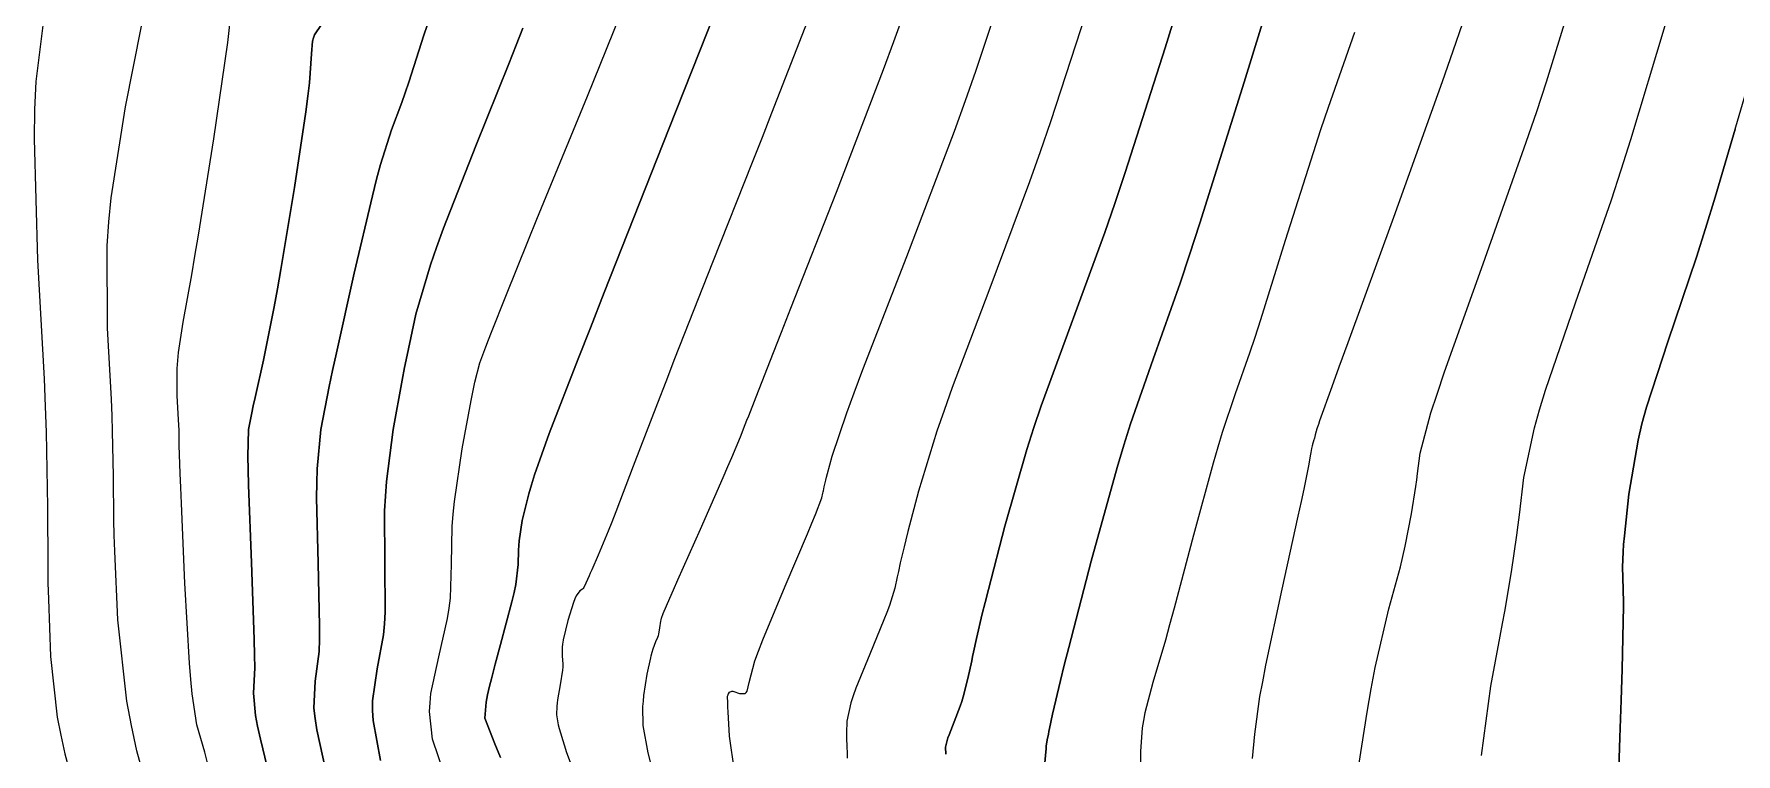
# Model space of a CAD drawing. Header units: metres. Extents: x 837117 to 838477, y 1189012 to 1191015.
# Drawn here: x 837813.6 to 837875, y 1189508.3 to 1189534.3 of the extents above; entities that cross this region are included whole.
import ezdxf

# ---------------------------------------------------------------- set-up
doc = ezdxf.new("R2010")
doc.units = ezdxf.units.M
doc.header["$LTSCALE"] = 0.3
doc.layers.add('COTAS 10', color=1, linetype='Continuous')
doc.layers.add('COTAS INT', color=252, linetype='Continuous')

msp = doc.modelspace()

# ---------------------------------------------------------------- linework, layer by layer
at = {"layer": 'COTAS 10'}
for points, elevation in [([(837850.012, 1189507.848), (837850.058, 1189508.38), (837850.069, 1189508.492), (837850.08, 1189508.588), (837850.111, 1189508.808), (837850.156, 1189509.023), (837850.175, 1189509.117), (837850.197, 1189509.224), (837850.301, 1189509.736), (837850.59, 1189510.951), (837850.729, 1189511.503), (837850.893, 1189512.148), (837851.698, 1189515.255), (837852.631, 1189518.633), (837852.875, 1189519.448), (837853.115, 1189520.212), (837853.93, 1189522.539), (837854.907, 1189525.282), (837855.248, 1189526.308), (837855.62, 1189527.45), (837857.218, 1189532.539), (837858.675, 1189537.265)], 1790), ([(837858.675, 1189537.265), (837857.218, 1189532.539), (837855.62, 1189527.45), (837855.248, 1189526.308), (837854.907, 1189525.282), (837853.93, 1189522.539), (837853.115, 1189520.212), (837852.875, 1189519.448), (837852.631, 1189518.633), (837851.698, 1189515.255), (837850.893, 1189512.148), (837850.729, 1189511.503), (837850.59, 1189510.951), (837850.301, 1189509.736), (837850.197, 1189509.224), (837850.175, 1189509.117), (837850.156, 1189509.023), (837850.111, 1189508.808), (837850.08, 1189508.588), (837850.069, 1189508.492), (837850.058, 1189508.38), (837850.012, 1189507.848)], 1790), ([(837842.129, 1189536.454), (837841.269, 1189534.215), (837840.17, 1189531.414), (837839.829, 1189530.547), (837839.472, 1189529.64), (837838.047, 1189526.034), (837836.676, 1189522.554), (837836.354, 1189521.727), (837836.055, 1189520.96), (837835.181, 1189518.68), (837834.553, 1189517.036), (837834.41, 1189516.669), (837834.28, 1189516.341), (837833.92, 1189515.475), (837833.686, 1189514.945), (837833.635, 1189514.829), (837833.59, 1189514.725), (837833.479, 1189514.46), (837833.401, 1189514.31), (837833.377, 1189514.278), (837833.352, 1189514.251), (837833.253, 1189514.19), (837833.124, 1189514.006), (837833.08, 1189513.901), (837833.032, 1189513.773), (837832.83, 1189513.116), (837832.661, 1189512.426), (837832.642, 1189512.321), (837832.634, 1189512.277), (837832.616, 1189512.147), (837832.623, 1189511.83), (837832.65, 1189511.551), (837832.645, 1189511.445), (837832.634, 1189511.327), (837832.55, 1189510.797), (837832.455, 1189510.258), (837832.439, 1189510.135), (837832.426, 1189510.023), (837832.414, 1189509.712), (837832.479, 1189509.359), (837832.514, 1189509.221), (837832.557, 1189509.066), (837832.776, 1189508.358), (837833.235, 1189507.137)], 1780), ([(837842.129, 1189536.454), (837841.269, 1189534.215), (837840.17, 1189531.414), (837839.829, 1189530.547), (837839.472, 1189529.64), (837838.047, 1189526.034), (837836.676, 1189522.554), (837836.354, 1189521.727), (837836.055, 1189520.96), (837835.181, 1189518.68), (837834.553, 1189517.036), (837834.41, 1189516.669), (837834.28, 1189516.341), (837833.92, 1189515.475), (837833.686, 1189514.945), (837833.635, 1189514.829), (837833.59, 1189514.725), (837833.479, 1189514.46), (837833.401, 1189514.31), (837833.377, 1189514.278), (837833.352, 1189514.251), (837833.253, 1189514.19), (837833.124, 1189514.006), (837833.08, 1189513.901), (837833.032, 1189513.773), (837832.83, 1189513.116), (837832.661, 1189512.426), (837832.642, 1189512.321), (837832.634, 1189512.277), (837832.616, 1189512.147), (837832.623, 1189511.83), (837832.65, 1189511.551), (837832.645, 1189511.445), (837832.634, 1189511.327), (837832.55, 1189510.797), (837832.455, 1189510.258), (837832.439, 1189510.135), (837832.426, 1189510.023), (837832.414, 1189509.712), (837832.479, 1189509.359), (837832.514, 1189509.221), (837832.557, 1189509.066), (837832.776, 1189508.358), (837833.235, 1189507.137)], 1780), ([(837823.942, 1189534.614), (837823.692, 1189534.248), (837823.648, 1189534.136), (837823.614, 1189534.019), (837823.58, 1189533.557), (837823.508, 1189532.517), (837823.45, 1189532.035), (837823.375, 1189531.47), (837822.966, 1189528.732), (837822.48, 1189525.779), (837822.356, 1189525.079), (837822.237, 1189524.429), (837821.847, 1189522.509), (837821.546, 1189521.158), (837821.482, 1189520.867), (837821.428, 1189520.614), (837821.306, 1189520.002), (837821.283, 1189519.039), (837821.291, 1189518.564), (837821.306, 1189517.999), (837821.414, 1189515.208), (837821.518, 1189512.429), (837821.53, 1189511.871), (837821.534, 1189511.406), (837821.491, 1189510.491), (837821.56, 1189509.695), (837821.636, 1189509.304), (837821.735, 1189508.839), (837822.297, 1189506.545)], 1770), ([(837822.297, 1189506.545), (837821.735, 1189508.839), (837821.636, 1189509.304), (837821.56, 1189509.695), (837821.491, 1189510.491), (837821.534, 1189511.406), (837821.53, 1189511.871), (837821.518, 1189512.429), (837821.414, 1189515.208), (837821.306, 1189517.999), (837821.291, 1189518.564), (837821.283, 1189519.039), (837821.306, 1189520.002), (837821.428, 1189520.614), (837821.482, 1189520.867), (837821.546, 1189521.158), (837821.847, 1189522.509), (837822.237, 1189524.429), (837822.356, 1189525.079), (837822.48, 1189525.779), (837822.966, 1189528.732), (837823.375, 1189531.47), (837823.45, 1189532.035), (837823.508, 1189532.517), (837823.58, 1189533.557), (837823.614, 1189534.019), (837823.648, 1189534.136), (837823.692, 1189534.248), (837823.942, 1189534.614)], 1770), ([(837870.542, 1189502.234), (837870.766, 1189508.896), (837870.808, 1189510.24), (837870.842, 1189511.367), (837870.891, 1189513.632), (837870.881, 1189514.364), (837870.877, 1189514.525), (837870.873, 1189514.669), (837870.856, 1189515.037), (837870.878, 1189515.596), (837870.9, 1189515.859), (837870.927, 1189516.168), (837871.083, 1189517.679), (837871.419, 1189519.628), (837871.562, 1189520.213), (837871.725, 1189520.819), (837872.494, 1189523.174), (837873.524, 1189526.219), (837873.853, 1189527.261), (837874.2, 1189528.388), (837875.612, 1189533.174)], 1800), ([(837874.923, 1189530.84), (837874.2, 1189528.388), (837873.853, 1189527.261), (837873.524, 1189526.219), (837872.494, 1189523.174), (837871.725, 1189520.819), (837871.562, 1189520.213), (837871.419, 1189519.628), (837871.083, 1189517.679), (837870.927, 1189516.168), (837870.9, 1189515.859), (837870.878, 1189515.596), (837870.856, 1189515.037), (837870.873, 1189514.669), (837870.877, 1189514.525), (837870.881, 1189514.364), (837870.891, 1189513.632), (837870.842, 1189511.367), (837870.808, 1189510.24), (837870.766, 1189508.896), (837870.542, 1189502.234)], 1800)]:
    msp.add_lwpolyline(points, dxfattribs=dict(at, elevation=elevation))
at = {"layer": 'COTAS INT'}
for points, elevation in [([(837839.471, 1189538.444), (837836.478, 1189530.88), (837834.136, 1189524.949), (837833.636, 1189523.675), (837833.199, 1189522.559), (837832.155, 1189519.859), (837831.625, 1189518.368), (837831.511, 1189518.015), (837831.413, 1189517.688), (837831.18, 1189516.724), (837831.073, 1189515.997), (837831.054, 1189515.82), (837831.04, 1189515.652), (837831.03, 1189515.132), (837830.945, 1189514.414), (837830.885, 1189514.122), (837830.808, 1189513.789), (837830.398, 1189512.249), (837830.209, 1189511.538), (837830.398, 1189512.249), (837830.808, 1189513.789), (837830.885, 1189514.122), (837830.945, 1189514.414), (837831.03, 1189515.132), (837831.04, 1189515.652), (837831.054, 1189515.82), (837831.073, 1189515.997), (837831.18, 1189516.724), (837831.413, 1189517.688), (837831.511, 1189518.015), (837831.625, 1189518.368), (837832.155, 1189519.859), (837833.199, 1189522.559), (837833.636, 1189523.675), (837834.136, 1189524.949), (837836.478, 1189530.88), (837839.471, 1189538.444)], 1778), ([(837846.451, 1189508.298), (837846.449, 1189508.544), (837846.503, 1189508.795), (837846.534, 1189508.889), (837846.571, 1189508.994), (837846.76, 1189509.462), (837846.977, 1189510.03), (837847.031, 1189510.197), (837847.083, 1189510.369), (837847.25, 1189511.026), (837847.389, 1189511.664), (837847.423, 1189511.824), (837847.456, 1189511.977), (837847.558, 1189512.469), (837847.77, 1189513.361), (837847.872, 1189513.766), (837847.992, 1189514.239), (837848.582, 1189516.519), (837849.382, 1189519.29), (837849.634, 1189520.074), (837849.899, 1189520.864), (837852.193, 1189527.11), (837852.555, 1189528.166), (837852.928, 1189529.279), (837854.361, 1189533.777), (837855.645, 1189537.904)], 1788), ([(837855.645, 1189537.904), (837854.361, 1189533.777), (837852.928, 1189529.279), (837852.555, 1189528.166), (837852.193, 1189527.11), (837849.899, 1189520.864), (837849.634, 1189520.074), (837849.382, 1189519.29), (837848.582, 1189516.519), (837847.992, 1189514.239), (837847.872, 1189513.766), (837847.77, 1189513.361), (837847.558, 1189512.469), (837847.456, 1189511.977), (837847.423, 1189511.824), (837847.389, 1189511.664), (837847.25, 1189511.026), (837847.083, 1189510.369), (837847.031, 1189510.197), (837846.977, 1189510.03), (837846.76, 1189509.462), (837846.571, 1189508.994), (837846.534, 1189508.889), (837846.503, 1189508.795), (837846.449, 1189508.544), (837846.451, 1189508.298)], 1788), ([(837838.836, 1189507.7), (837838.66, 1189508.94), (837838.608, 1189509.819), (837838.599, 1189509.991), (837838.592, 1189510.132), (837838.587, 1189510.386), (837838.604, 1189510.44), (837838.611, 1189510.456), (837838.619, 1189510.473), (837838.656, 1189510.536), (837838.738, 1189510.568), (837838.775, 1189510.565), (837838.817, 1189510.557), (837839.02, 1189510.485), (837839.218, 1189510.482), (837839.258, 1189510.517), (837839.292, 1189510.568), (837839.359, 1189510.881), (837839.574, 1189511.666), (837839.7, 1189512.015), (837839.856, 1189512.42), (837840.662, 1189514.356), (837841.471, 1189516.247), (837841.629, 1189516.625), (837841.759, 1189516.938), (837841.987, 1189517.541), (837842.025, 1189517.716), (837842.034, 1189517.759), (837842.043, 1189517.801), (837842.071, 1189517.936), (837842.129, 1189518.181), (837842.157, 1189518.291), (837842.19, 1189518.421), (837842.352, 1189519.046), (837842.884, 1189520.606), (837843.15, 1189521.325), (837843.468, 1189522.169), (837845.047, 1189526.254), (837846.764, 1189530.767), (837847.169, 1189531.881), (837847.544, 1189532.936), (837848.645, 1189536.254)], 1784), ([(837838.836, 1189507.7), (837838.66, 1189508.94), (837838.608, 1189509.819), (837838.599, 1189509.991), (837838.592, 1189510.132), (837838.587, 1189510.386), (837838.604, 1189510.44), (837838.611, 1189510.456), (837838.619, 1189510.473), (837838.656, 1189510.536), (837838.738, 1189510.568), (837838.775, 1189510.565), (837838.817, 1189510.557), (837839.02, 1189510.485), (837839.218, 1189510.482), (837839.258, 1189510.517), (837839.292, 1189510.568), (837839.359, 1189510.881), (837839.574, 1189511.666), (837839.7, 1189512.015), (837839.856, 1189512.42), (837840.662, 1189514.356), (837841.471, 1189516.247), (837841.629, 1189516.625), (837841.759, 1189516.938), (837841.987, 1189517.541), (837842.025, 1189517.716), (837842.034, 1189517.759), (837842.043, 1189517.801), (837842.071, 1189517.936), (837842.129, 1189518.181), (837842.157, 1189518.291), (837842.19, 1189518.421), (837842.352, 1189519.046), (837842.884, 1189520.606), (837843.15, 1189521.325), (837843.468, 1189522.169), (837845.047, 1189526.254), (837846.764, 1189530.767), (837847.169, 1189531.881), (837847.544, 1189532.936), (837848.645, 1189536.254)], 1784), ([(837814.02, 1189535.652), (837813.642, 1189532.557), (837813.596, 1189531.554), (837813.574, 1189530.488), (837813.704, 1189526.113), (837813.937, 1189521.836), (837813.981, 1189520.832), (837814.015, 1189519.906), (837814.06, 1189517.215), (837814.067, 1189515.061), (837814.077, 1189514.473), (837814.09, 1189513.89), (837814.165, 1189511.818), (837814.413, 1189509.634), (837814.535, 1189508.98), (837814.68, 1189508.304), (837815.397, 1189505.687)], 1764), ([(837828.245, 1189536.022), (837827.635, 1189534.227), (837827.086, 1189532.538), (837826.955, 1189532.151), (837826.832, 1189531.798), (837826.464, 1189530.815), (837826.068, 1189529.562), (837825.928, 1189529.039), (837825.776, 1189528.44), (837825.116, 1189525.644), (837824.479, 1189522.776), (837824.341, 1189522.132), (837824.219, 1189521.553), (837823.917, 1189520.005), (837823.783, 1189518.583), (837823.768, 1189518.084), (837823.762, 1189517.539), (837823.818, 1189515.189), (837823.874, 1189512.925), (837823.868, 1189512.434), (837823.853, 1189512.002), (837823.718, 1189510.931), (837823.67, 1189509.957), (837823.709, 1189509.587), (837823.77, 1189509.172), (837824.181, 1189507.308)], 1772), ([(837824.181, 1189507.308), (837823.77, 1189509.172), (837823.709, 1189509.587), (837823.67, 1189509.957), (837823.718, 1189510.931), (837823.853, 1189512.002), (837823.868, 1189512.434), (837823.874, 1189512.925), (837823.818, 1189515.189), (837823.762, 1189517.539), (837823.768, 1189518.084), (837823.783, 1189518.583), (837823.917, 1189520.005), (837824.219, 1189521.553), (837824.341, 1189522.132), (837824.479, 1189522.776), (837825.116, 1189525.644), (837825.776, 1189528.44), (837825.928, 1189529.039), (837826.068, 1189529.562), (837826.464, 1189530.815), (837826.832, 1189531.798), (837826.955, 1189532.151), (837827.086, 1189532.538), (837827.635, 1189534.227), (837828.245, 1189536.022)], 1772), ([(837861.079, 1189506.13), (837861.647, 1189509.815), (837861.796, 1189510.658), (837861.941, 1189511.423), (837862.437, 1189513.544), (837862.849, 1189515.053), (837862.943, 1189515.432), (837863.027, 1189515.795), (837863.254, 1189516.965), (837863.402, 1189517.948), (837863.437, 1189518.192), (837863.469, 1189518.424), (837863.559, 1189519.16), (837863.952, 1189520.607), (837864.174, 1189521.287), (837864.446, 1189522.088), (837865.836, 1189525.989), (837867.39, 1189530.376), (837867.764, 1189531.483), (837868.114, 1189532.544), (837869.174, 1189535.989)], 1796), ([(837861.079, 1189506.13), (837861.647, 1189509.815), (837861.796, 1189510.658), (837861.941, 1189511.423), (837862.437, 1189513.544), (837862.849, 1189515.053), (837862.943, 1189515.432), (837863.027, 1189515.795), (837863.254, 1189516.965), (837863.402, 1189517.948), (837863.437, 1189518.192), (837863.469, 1189518.424), (837863.559, 1189519.16), (837863.952, 1189520.607), (837864.174, 1189521.287), (837864.446, 1189522.088), (837865.836, 1189525.989), (837867.39, 1189530.376), (837867.764, 1189531.483), (837868.114, 1189532.544), (837869.174, 1189535.989)], 1796), ([(837828.391, 1189507.523), (837827.947, 1189508.835), (837827.84, 1189509.837), (837827.854, 1189510.152), (837827.888, 1189510.482), (837828.171, 1189511.81), (837828.49, 1189513.193), (837828.546, 1189513.559), (837828.588, 1189513.918), (837828.626, 1189515.151), (837828.654, 1189516.51), (837828.69, 1189516.948), (837828.739, 1189517.412), (837829.018, 1189519.312), (837829.333, 1189521.049), (837829.405, 1189521.411), (837829.47, 1189521.721), (837829.647, 1189522.411), (837829.873, 1189522.994), (837829.968, 1189523.237), (837830.077, 1189523.515), (837830.59, 1189524.813), (837831.408, 1189526.851), (837831.71, 1189527.595), (837832.045, 1189528.417), (837833.528, 1189532.036), (837834.931, 1189535.478)], 1776), ([(837828.391, 1189507.523), (837827.947, 1189508.835), (837827.84, 1189509.837), (837827.854, 1189510.152), (837827.888, 1189510.482), (837828.171, 1189511.81), (837828.49, 1189513.193), (837828.546, 1189513.559), (837828.588, 1189513.918), (837828.626, 1189515.151), (837828.654, 1189516.51), (837828.69, 1189516.948), (837828.739, 1189517.412), (837829.018, 1189519.312), (837829.333, 1189521.049), (837829.405, 1189521.411), (837829.47, 1189521.721), (837829.647, 1189522.411), (837829.873, 1189522.994), (837829.968, 1189523.237), (837830.077, 1189523.515), (837830.59, 1189524.813), (837831.408, 1189526.851), (837831.71, 1189527.595), (837832.045, 1189528.417), (837833.528, 1189532.036), (837834.931, 1189535.478)], 1776), ([(837835.814, 1189507.967), (837835.716, 1189508.35), (837835.537, 1189509.326), (837835.535, 1189510.011), (837835.548, 1189510.21), (837835.567, 1189510.413), (837835.684, 1189511.179), (837835.813, 1189511.773), (837835.828, 1189511.842), (837835.863, 1189511.98), (837835.896, 1189512.098), (837835.998, 1189512.361), (837836.076, 1189512.519), (837836.093, 1189512.571), (837836.108, 1189512.626), (837836.148, 1189512.856), (837836.182, 1189513.089), (837836.193, 1189513.146), (837836.206, 1189513.2), (837836.259, 1189513.368), (837836.501, 1189513.924), (837836.632, 1189514.222), (837836.792, 1189514.584), (837837.603, 1189516.41), (837838.43, 1189518.281), (837838.6, 1189518.67), (837838.744, 1189519.003), (837839.052, 1189519.74), (837839.224, 1189520.189), (837839.282, 1189520.34), (837839.346, 1189520.503), (837839.616, 1189521.187), (837840.242, 1189522.782), (837840.531, 1189523.519), (837840.869, 1189524.384), (837842.508, 1189528.572), (837844.205, 1189532.995), (837844.581, 1189534.008), (837844.917, 1189534.93)], 1782), ([(837835.814, 1189507.967), (837835.716, 1189508.35), (837835.537, 1189509.326), (837835.535, 1189510.011), (837835.548, 1189510.21), (837835.567, 1189510.413), (837835.684, 1189511.179), (837835.813, 1189511.773), (837835.828, 1189511.842), (837835.863, 1189511.98), (837835.896, 1189512.098), (837835.998, 1189512.361), (837836.076, 1189512.519), (837836.093, 1189512.571), (837836.108, 1189512.626), (837836.148, 1189512.856), (837836.182, 1189513.089), (837836.193, 1189513.146), (837836.206, 1189513.2), (837836.259, 1189513.368), (837836.501, 1189513.924), (837836.632, 1189514.222), (837836.792, 1189514.584), (837837.603, 1189516.41), (837838.43, 1189518.281), (837838.6, 1189518.67), (837838.744, 1189519.003), (837839.052, 1189519.74), (837839.224, 1189520.189), (837839.282, 1189520.34), (837839.346, 1189520.503), (837839.616, 1189521.187), (837840.242, 1189522.782), (837840.531, 1189523.519), (837840.869, 1189524.384), (837842.508, 1189528.572), (837844.205, 1189532.995), (837844.581, 1189534.008), (837844.917, 1189534.93)], 1782), ([(837851.503, 1189535.015), (837850.236, 1189531.107), (837849.862, 1189530.023), (837849.478, 1189528.939), (837848.008, 1189525.015), (837846.684, 1189521.517), (837846.392, 1189520.699), (837846.133, 1189519.948), (837845.467, 1189517.782), (837845.091, 1189516.33), (837845.014, 1189516.029), (837844.95, 1189515.771), (837844.815, 1189515.203), (837844.75, 1189514.889), (837844.729, 1189514.792), (837844.707, 1189514.69), (837844.618, 1189514.283), (837844.421, 1189513.654), (837844.33, 1189513.411), (837844.224, 1189513.139), (837843.711, 1189511.909), (837843.211, 1189510.672), (837843.114, 1189510.395), (837843.034, 1189510.146), (837842.891, 1189509.486), (837842.873, 1189509.058), (837842.871, 1189508.957), (837842.872, 1189508.863), (837842.886, 1189508.584), (837842.9, 1189508.322), (837842.9, 1189508.149)], 1786), ([(837851.503, 1189535.015), (837850.236, 1189531.107), (837849.862, 1189530.023), (837849.478, 1189528.939), (837848.008, 1189525.015), (837846.684, 1189521.517), (837846.392, 1189520.699), (837846.133, 1189519.948), (837845.467, 1189517.782), (837845.091, 1189516.33), (837845.014, 1189516.029), (837844.95, 1189515.771), (837844.815, 1189515.203), (837844.75, 1189514.889), (837844.729, 1189514.792), (837844.707, 1189514.69), (837844.618, 1189514.283), (837844.421, 1189513.654), (837844.33, 1189513.411), (837844.224, 1189513.139), (837843.711, 1189511.909), (837843.211, 1189510.672), (837843.114, 1189510.395), (837843.034, 1189510.146), (837842.891, 1189509.486), (837842.873, 1189509.058), (837842.871, 1189508.957), (837842.872, 1189508.863), (837842.886, 1189508.584), (837842.9, 1189508.322), (837842.9, 1189508.149)], 1786), ([(837818.25, 1189504.896), (837817.285, 1189508.417), (837817.089, 1189509.325), (837816.925, 1189510.205), (837816.591, 1189513.144), (837816.488, 1189515.614), (837816.469, 1189516.197), (837816.454, 1189516.738), (837816.436, 1189518.329), (837816.409, 1189519.944), (837816.388, 1189520.499), (837816.362, 1189521.102), (837816.222, 1189523.668), (837816.214, 1189526.639), (837816.271, 1189527.497), (837816.354, 1189528.37), (837816.867, 1189531.648), (837817.445, 1189534.553)], 1766), ([(837819.846, 1189507.932), (837819.729, 1189508.365), (837819.447, 1189509.358), (837819.276, 1189510.473), (837819.23, 1189510.984), (837819.183, 1189511.582), (837819.018, 1189514.47), (837818.886, 1189517.337), (837818.862, 1189517.921), (837818.842, 1189518.415), (837818.812, 1189519.443), (837818.803, 1189519.981), (837818.796, 1189520.166), (837818.787, 1189520.367), (837818.741, 1189521.223), (837818.738, 1189522.213), (837818.757, 1189522.499), (837818.785, 1189522.79), (837818.956, 1189523.883), (837819.263, 1189525.582), (837819.377, 1189526.255), (837819.503, 1189527.015), (837820.06, 1189530.494), (837820.558, 1189533.966), (837820.646, 1189534.723)], 1768), ([(837831.197, 1189534.486), (837830.964, 1189533.875), (837830.702, 1189533.202), (837829.511, 1189530.246), (837828.337, 1189527.267), (837828.086, 1189526.579), (837827.867, 1189525.95), (837827.344, 1189524.174), (837827.028, 1189522.69), (837826.939, 1189522.245), (837826.851, 1189521.786), (837826.528, 1189520.008), (837826.283, 1189518.127), (837826.244, 1189517.603), (837826.217, 1189517.078), (837826.222, 1189515.17), (837826.231, 1189513.421), (837826.207, 1189512.997), (837826.171, 1189512.597), (837825.945, 1189511.37), (837825.779, 1189510.22), (837825.781, 1189509.869), (837825.805, 1189509.505), (837826.064, 1189508.071)], 1774), ([(837826.064, 1189508.071), (837825.805, 1189509.505), (837825.781, 1189509.869), (837825.779, 1189510.22), (837825.945, 1189511.37), (837826.171, 1189512.597), (837826.207, 1189512.997), (837826.231, 1189513.421), (837826.222, 1189515.17), (837826.217, 1189517.078), (837826.244, 1189517.603), (837826.283, 1189518.127), (837826.528, 1189520.008), (837826.851, 1189521.786), (837826.939, 1189522.245), (837827.028, 1189522.69), (837827.344, 1189524.174), (837827.867, 1189525.95), (837828.086, 1189526.579), (837828.337, 1189527.267), (837829.511, 1189530.246), (837830.702, 1189533.202), (837830.964, 1189533.875), (837831.197, 1189534.486)], 1774), ([(837861.196, 1189534.33), (837860.243, 1189531.618), (837859.974, 1189530.815), (837859.702, 1189529.991), (837858.7, 1189526.827), (837857.803, 1189523.966), (837857.597, 1189523.332), (837857.411, 1189522.767), (837856.891, 1189521.3), (837856.418, 1189519.897), (837856.261, 1189519.373), (837856.092, 1189518.79), (837855.388, 1189516.192), (837854.69, 1189513.563), (837854.525, 1189512.96), (837854.373, 1189512.412), (837853.927, 1189510.882), (837853.636, 1189509.785), (837853.581, 1189509.509), (837853.538, 1189509.246), (837853.475, 1189508.397), (837853.481, 1189507.664)], 1792), ([(837861.196, 1189534.33), (837860.243, 1189531.618), (837859.974, 1189530.815), (837859.702, 1189529.991), (837858.7, 1189526.827), (837857.803, 1189523.966), (837857.597, 1189523.332), (837857.411, 1189522.767), (837856.891, 1189521.3), (837856.418, 1189519.897), (837856.261, 1189519.373), (837856.092, 1189518.79), (837855.388, 1189516.192), (837854.69, 1189513.563), (837854.525, 1189512.96), (837854.373, 1189512.412), (837853.927, 1189510.882), (837853.636, 1189509.785), (837853.581, 1189509.509), (837853.538, 1189509.246), (837853.475, 1189508.397), (837853.481, 1189507.664)], 1792), ([(837865.085, 1189534.663), (837864.744, 1189533.66), (837864.358, 1189532.551), (837862.604, 1189527.659), (837860.954, 1189523.136), (837860.635, 1189522.259), (837860.376, 1189521.546), (837859.938, 1189520.325), (837859.895, 1189520.189), (837859.886, 1189520.159), (837859.877, 1189520.132), (837859.852, 1189520.062), (837859.829, 1189519.995), (837859.822, 1189519.97), (837859.814, 1189519.942), (837859.78, 1189519.819), (837859.746, 1189519.691), (837859.738, 1189519.661), (837859.73, 1189519.632), (837859.706, 1189519.549), (837859.684, 1189519.473), (837859.678, 1189519.449), (837859.672, 1189519.424), (837859.649, 1189519.327), (837859.62, 1189519.176), (837859.61, 1189519.118), (837859.598, 1189519.052), (837859.548, 1189518.756), (837859.364, 1189517.856), (837859.268, 1189517.41), (837859.152, 1189516.879), (837858.57, 1189514.248), (837857.987, 1189511.506), (837857.871, 1189510.905), (837857.774, 1189510.372), (837857.587, 1189509.016), (837857.5, 1189508.141)], 1794), ([(837865.085, 1189534.663), (837864.744, 1189533.66), (837864.358, 1189532.551), (837862.604, 1189527.659), (837860.954, 1189523.136), (837860.635, 1189522.259), (837860.376, 1189521.546), (837859.938, 1189520.325), (837859.895, 1189520.189), (837859.886, 1189520.159), (837859.877, 1189520.132), (837859.852, 1189520.062), (837859.829, 1189519.995), (837859.822, 1189519.97), (837859.814, 1189519.942), (837859.78, 1189519.819), (837859.746, 1189519.691), (837859.738, 1189519.661), (837859.73, 1189519.632), (837859.706, 1189519.549), (837859.684, 1189519.473), (837859.678, 1189519.449), (837859.672, 1189519.424), (837859.649, 1189519.327), (837859.62, 1189519.176), (837859.61, 1189519.118), (837859.598, 1189519.052), (837859.548, 1189518.756), (837859.364, 1189517.856), (837859.268, 1189517.41), (837859.152, 1189516.879), (837858.57, 1189514.248), (837857.987, 1189511.506), (837857.871, 1189510.905), (837857.774, 1189510.372), (837857.587, 1189509.016), (837857.5, 1189508.141)], 1794), ([(837865.779, 1189508.253), (837866.112, 1189510.749), (837866.453, 1189512.549), (837866.536, 1189513.005), (837866.613, 1189513.443), (837866.853, 1189514.875), (837867.048, 1189516.196), (837867.098, 1189516.564), (837867.146, 1189516.934), (837867.305, 1189518.276), (837867.68, 1189520.064), (837867.864, 1189520.714), (837868.083, 1189521.432), (837869.165, 1189524.581), (837870.457, 1189528.298), (837870.808, 1189529.372), (837871.157, 1189530.466), (837872.393, 1189534.581)], 1798), ([(837865.779, 1189508.253), (837866.112, 1189510.749), (837866.453, 1189512.549), (837866.536, 1189513.005), (837866.613, 1189513.443), (837866.853, 1189514.875), (837867.048, 1189516.196), (837867.098, 1189516.564), (837867.146, 1189516.934), (837867.305, 1189518.276), (837867.68, 1189520.064), (837867.864, 1189520.714), (837868.083, 1189521.432), (837869.165, 1189524.581), (837870.457, 1189528.298), (837870.808, 1189529.372), (837871.157, 1189530.466), (837872.393, 1189534.581)], 1798), ([(837830.401, 1189508.181), (837830.196, 1189508.67), (837829.831, 1189509.598), (837829.875, 1189510.17), (837829.927, 1189510.435), (837829.998, 1189510.745), (837830.07, 1189511.013), (837830.209, 1189511.538), (837830.07, 1189511.013), (837829.998, 1189510.745), (837829.927, 1189510.435), (837829.875, 1189510.17), (837829.831, 1189509.598), (837830.196, 1189508.67), (837830.401, 1189508.181)], 1778)]:
    msp.add_lwpolyline(points, dxfattribs=dict(at, elevation=elevation))

doc.saveas('drawing.dxf')
